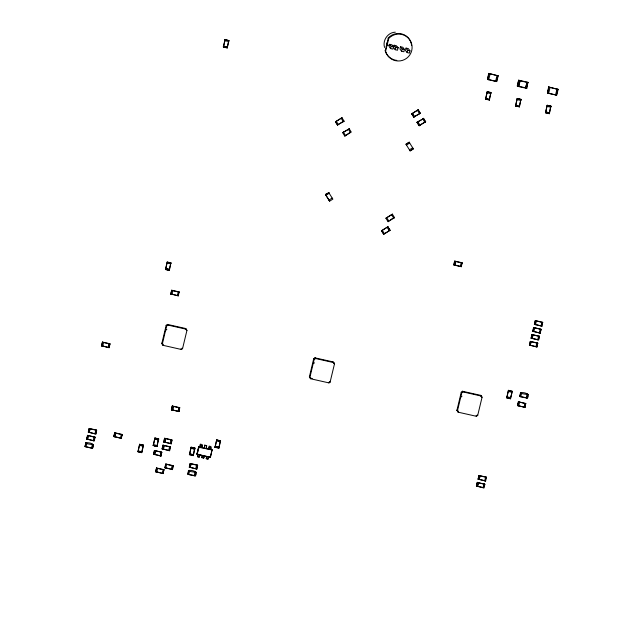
<?xml version="1.0" encoding="UTF-8"?>
<svg xmlns="http://www.w3.org/2000/svg" width="643" height="643" viewBox="0 0 643 643"><rect width="100%" height="100%" fill="white"/><g stroke="black" fill="none" stroke-linecap="round" stroke-linejoin="round"><path stroke-width="0.96" d="M200.262 446.218L200.222 445.173M180.956 348.852L181.43 349.487L162.984 345.307L162.518 344.624A0.948 0.94 -37 0 0 161.819 343.547L166.248 325.117A0.948 0.94 -37 0 0 167.341 324.41L185.385 328.444L186.269 329.216A0.948 0.94 -37 0 0 186.952 330.341L182.524 348.763A0.948 0.94 -37 0 0 181.439 349.479M309.363 376.975L313.76 358.537A0.948 0.94 -37 0 0 314.901 357.838L332.945 361.88L333.813 362.692A0.948 0.94 -37 0 0 334.513 363.769L330.084 382.199A0.948 0.94 -37 0 0 328.999 382.906L310.545 378.743L310.071 378.1A0.948 0.94 -37 0 0 309.379 376.975L309.846 377.61A0.948 0.94 -37 0 1 310.561 378.695L310.545 378.743M456.924 410.403L461.32 391.965A0.948 0.94 -37 0 0 462.462 391.265L480.506 395.308L481.374 396.12A0.948 0.94 -37 0 0 482.073 397.197L477.645 415.627A0.948 0.94 -37 0 0 476.559 416.334L458.105 412.171L457.631 411.536A0.948 0.94 -37 0 0 456.94 410.403L457.406 411.038A0.948 0.94 -37 0 1 458.121 412.123L458.121 412.123M201.926 447.528L202.015 445.374M206.459 446.467L206.652 445.639L204.747 445.141L204.587 447.576M210.824 448.927L210.775 447.359M200.319 446.427L200.077 447.11M202.047 447.006L202.063 445.591M209.088 448.412L208.838 449.095M210.808 448.991L210.824 447.576M200.174 444.956L200.254 446.129M200.23 445.052L200.367 444.144L202.207 444.562L202.087 445.43M210.848 447.415L210.968 446.547L209.128 446.129L208.991 448.452L208.983 447.158M210.896 448.983L210.751 449.594L210.8 449.047M101.57 345.749L102.454 342.068L109.832 343.74L109.141 347.678L101.57 345.749L109.141 347.678M101.763 346.006L102.454 342.068M102.687 346.215L103.563 342.526M108.225 347.469L109.101 343.78M85.76 442.714L85.077 446.652L92.455 448.324C98.893 440.367 73.519 442.641 93.331 444.643M86.644 439.024L87.52 435.343L95.092 437.264L94.216 440.953L86.644 439.024L87.585 439.265M88.292 432.112L89.168 428.431L96.546 430.095L95.855 434.041L88.292 432.112L94.939 433.832L95.791 430.119M85.077 446.652L86.017 442.794L86.709 442.955M86.837 439.282L87.769 435.424L86.893 439.105M88.485 432.369L89.168 428.431M108.739 347.397C109.993 338.089 110.371 349.02 108.048 347.244M108.948 347.421L109.832 343.74M86.001 446.861L86.877 443.18M87.753 439.49L88.638 435.801M90.261 428.865L89.232 432.353M91.531 448.115L92.415 444.434M94.167 437.055L93.267 440.712M94.248 438.831L94.843 437.184M93.139 444.385L92.053 448.05M93.958 440.873L94.899 437.015M96.546 430.095L95.855 434.041M113.811 436.444L114.687 432.755L122.066 434.427L121.374 438.373L113.811 436.444L121.374 438.373M113.996 436.701L114.687 432.755M120.458 438.164L121.334 434.475M122.066 434.427L121.125 438.293L122.001 434.604M165.452 269.393L167.204 262.022L170.893 262.858L169.334 270.486L165.452 269.393L169.334 270.486M165.645 269.65L167.204 262.022M169.141 270.229L170.459 264.699M170.676 263.775L170.893 262.858M223.306 46.923L225.066 39.553L228.948 40.646L227.188 48.016L223.306 46.923L227.075 47.558M223.499 47.18L225.066 39.553M228.313 42.229L227.188 48.016M228.755 40.388L228.538 41.313C230.323 39.786 218.773 39.44 228.948 40.646M170.789 293.915L171.665 290.226L179.043 291.898L178.352 295.844L170.789 293.915L178.352 295.844M170.982 294.173L171.665 290.226M171.898 294.381L172.782 290.692M163 345.267L162.984 345.307A0.948 0.94 -37 0 0 162.293 344.182L166.674 325.744A0.948 0.94 -37 0 0 167.815 325.045L186.269 329.216M137.899 451.619L139.652 444.241L143.534 445.334L141.773 452.704L137.899 451.619L141.814 452.447M138.084 451.868L139.652 444.241M178.312 291.946L177.412 295.603M178.392 293.722L178.979 292.075M179.043 291.898L177.958 295.563M142.899 446.917L141.822 451.555M143.14 446.025L143.341 445.077M153.179 445.358L154.931 437.979L158.62 438.815L157.061 446.451L153.179 445.358L157.061 446.451M153.372 445.615L154.931 437.979M153.508 454.175L154.384 450.486L161.763 452.158L161.071 456.104L153.508 454.175L159.038 455.429M153.701 454.432L154.633 450.566L153.757 454.255M156.868 446.194C158.13 444.506 154.81 447.536 153.251 445.157M157.302 444.345L158.62 438.815M158.427 439.772C160.396 438.365 149.297 437.875 157.664 438.872M155.654 471.665L156.538 467.975L163.917 469.647L163.226 473.586L155.654 471.665L163.226 473.586M155.847 471.914L156.538 467.975M156.128 470.821L156.571 468.98M161.031 452.206L160.131 455.863M162.068 448.83L162.944 445.141L170.323 446.813L169.639 450.759L162.068 448.83L168.546 450.317M163.716 441.918L164.592 438.229L171.97 439.9L171.287 443.839L163.716 441.918L169.246 443.172M171.4 409.655L172.276 405.966L179.654 407.638L178.971 411.584L171.4 409.655L178.971 411.584M156.771 472.123L157.648 468.442M162.261 449.087L162.944 445.141M163.909 442.175L164.592 438.229M171.593 409.912L172.276 405.966M162.542 447.986L163.201 445.221L162.47 449.111C164.608 450.365 164.383 440.109 163.161 449.264M164.809 442.352L165.516 438.438M165.709 438.695L164.64 442.127M163.185 469.695L162.285 473.352M163.917 469.647L162.824 473.312M178.931 407.686L178.031 411.343M164.865 467.678L165.749 463.989L173.128 465.661L172.437 469.607L164.865 467.678L170.403 468.932M165.058 467.935L165.749 463.989M169.591 446.861L168.715 450.55L169.39 450.671L170.323 446.813M171.311 442.665L171.753 440.825M179.654 407.638L178.722 411.504L179.598 407.815M172.437 469.607L173.128 465.661M189.388 454.529L191.14 447.158L194.829 447.994L193.27 455.622L189.388 454.529L193.27 455.622M189.581 454.786L191.14 447.158M188.528 470.363L187.844 474.309L195.223 475.981C201.661 468.016 176.278 470.29 196.099 472.292M189.299 467.139L190.175 463.45L197.554 465.122L196.871 469.068L189.299 467.139L196.871 469.068M187.844 474.309L188.72 470.62M189.492 467.397L190.175 463.45M194.395 449.835L193.487 454.697L189.605 453.612M194.829 447.994L194.805 449.168L190.923 448.083M189.621 470.805L188.769 474.518L193.181 475.306M191.268 463.892L190.224 467.348M198.759 446.877L197.007 454.255L210.374 457.286L212.069 449.827L210.374 457.286L196.943 454.167L198.695 446.797L212.134 449.907L199.057 447.319L198.695 446.797L199.081 447.496M199.057 447.319L197.007 454.255L197.763 453.026M199.434 456.2L199.306 457.093L197.465 456.675L197.594 455.783M197.698 455.766L198.39 454.569M195.159 472.058L194.106 475.515L195.223 475.981M195.247 474.799L195.906 472.034M196.678 468.811L197.554 465.122M200.118 455.469L200.23 454.987M203.895 456.892L203.686 458.081C199.587 457.109 204.321 454.914 202.079 456.763M201.846 457.663L202.039 456.843M204.619 446.009L204.747 445.141M204.57 447.641L204.522 448.187L204.603 446.162M203.815 457.197L203.686 458.081L201.781 457.583M208.195 458.186L208.067 459.078L206.226 458.66L206.355 457.768M207.038 457.036L207.15 456.554M214.947 447.206L216.699 439.836L220.581 440.921L218.829 448.3L214.947 447.206L218.708 447.841M215.333 446.515L219.046 447.375L215.333 446.515L215.019 447.006L216.868 447.424M216.675 441.01L216.667 440.093M215.14 447.464L216.699 439.836M219.954 442.513L218.829 448.3M220.195 441.62L220.388 440.672M394.207 59.871A13.567 13.415 -37 0 1 385.237 50.95L388.364 37.816A13.567 13.415 -37 0 1 411.633 45.565M385.599 51.135L388.798 38.387A13.567 13.415 -37 0 1 409.454 39.384A13.567 13.415 -37 0 1 404.664 59.502A13.567 13.415 -37 0 1 385.663 51.52L385.173 50.564M309.846 377.61L314.234 359.172A0.948 0.94 -37 0 0 315.375 358.472L333.83 362.644M389.642 44.287L389.095 46.585L390.598 48.587L392.905 49.109L393.46 46.81L391.949 44.809L389.642 44.287L391.153 46.288L393.46 46.81M390.598 48.587L391.153 46.288M394.095 45.227L393.548 47.526L395.188 49.704L397.495 50.226L398.041 47.928L396.401 45.749L394.095 45.227L395.734 47.405L398.041 47.928M395.188 49.704L395.734 47.405M400.501 46.746L399.954 49.045L401.586 51.223L403.892 51.745L404.447 49.447L402.807 47.269L400.501 46.746L402.14 48.924L404.447 49.447M401.586 51.223L402.14 48.924M406.03 48.096L405.484 50.403L407.123 52.581L409.43 53.104L409.977 50.797L408.337 48.619L406.03 48.096L407.67 50.275L409.977 50.797M407.123 52.581L407.67 50.275M488.672 73.415L487.555 79.507L496.798 81.597L498.164 75.85L488.672 73.415L498.164 75.85M487.555 79.507L488.929 73.752M487.82 79.531L488.985 73.519M488.712 79.764L490.087 74.017M485.489 99.038L487.249 91.66L490.939 92.496L489.371 100.131L485.489 99.038L489.259 99.673L485.714 99.03M485.682 99.295L487.249 91.66M489.62 98.025L490.713 93.42M489.259 99.673L489.419 98.982L489.371 100.131M497.015 75.585L495.616 81.299M497.907 75.504L496.484 81.492L488.487 79.467M453.781 264.771L454.665 261.082L462.044 262.754L461.352 266.7L453.974 265.029L454.898 265.238L455.582 261.291M453.974 265.029L454.665 261.082M454.874 265.205L455.758 261.516M461.288 262.77L460.243 266.234M461.385 265.519L462.044 262.754M517.277 85.953L518.644 80.198L527.887 82.296L526.77 88.388L517.535 86.299L517.277 85.953L518.459 86.25L517.591 86.058L518.957 80.303M517.535 86.299L518.644 80.198M515.461 105.83L517.221 98.451L520.91 99.287L519.343 106.915L515.461 105.83L519.375 106.658L519.544 105.966L515.879 105.163M515.654 106.079L517.221 98.451M520.91 99.287L519.343 106.915M520.878 99.544L520.886 100.469L517.197 99.633M527.887 82.296L526.456 88.284L525.387 87.826L526.77 88.388M457.406 411.038L461.795 392.6L461.264 392.31A1.334 1.318 -37 0 0 461.923 392.254M548.616 86.99L547.506 93.082L556.742 95.18L558.116 89.425L548.616 86.99L558.116 89.425M547.506 93.082L548.937 87.094L547.764 93.114L556.428 95.076L557.859 89.088M548.656 93.348L550.03 87.593M545.441 112.621L547.193 105.243L550.882 106.079L549.315 113.707L545.441 112.621L549.202 113.248L545.666 112.613M545.626 112.871L547.193 105.243M550.44 107.92L549.315 113.707M550.681 107.027L550.882 106.079M557.143 90.976L557.794 89.321M476.399 486.036L477.283 482.354L484.854 484.275L483.97 487.965L476.399 486.036L477.347 486.277M478.046 479.123L478.931 475.442L486.309 477.114L485.618 481.052L478.046 479.123L483.584 480.377M476.592 486.293L477.283 482.354M478.239 479.381L478.931 475.442M483.054 487.756L483.93 484.066M484.693 480.843L485.578 477.154M483.793 486.767L484.597 484.195M484.661 484.026L483.568 487.683M486.309 477.114L485.216 480.771M506.684 397.695L508.436 390.325L512.125 391.161L510.566 398.789L506.684 397.695L510.566 398.789M506.877 397.953L508.436 390.325M510.373 398.531L512.101 392.334L508.388 391.474M529.43 345.05L530.306 341.361L537.685 343.032L537.001 346.979L529.43 345.05L537.001 346.979M531.078 338.138L531.954 334.448L539.525 336.377L538.649 340.067L531.078 338.138L532.018 338.379M532.725 331.225L533.602 327.536L540.98 329.208L540.297 333.154L532.725 331.225L540.297 333.154M534.373 324.313L535.249 320.624L542.628 322.296L541.945 326.242L534.373 324.313L539.903 325.567M529.623 345.307L530.306 341.361M531.271 338.395L531.954 334.448M532.918 331.483L533.859 327.617L532.975 331.306M534.566 324.57L535.498 320.704L534.622 324.394M532.195 338.604L533.071 334.915M533.843 331.692L534.719 328.002M517.462 405.484L518.338 401.795L525.717 403.466L525.034 407.413L517.462 405.484L525.034 407.413M520.541 392.576L519.849 396.522L527.228 398.194C533.674 390.237 508.291 392.503 528.112 394.505M517.655 405.741C517.977 400.259 520.806 401.152 518.555 405.918M519.849 396.522L520.79 392.664L521.481 392.817M518.74 402.076L517.719 405.564L518.411 405.717M520.774 396.731L521.65 393.042M536.937 343.057L535.884 346.513M538.601 336.168L537.701 339.825M540.249 329.256L539.348 332.913M541.02 326.033L541.896 322.344M538.464 338.861L539.276 336.297M536.809 346.722L537.685 343.032M539.332 336.12L538.247 339.785M540.98 329.208L540.04 333.074L540.924 329.385M542.628 322.296L541.543 325.961M527.051 396.988L527.71 394.223L526.995 394.038M525.508 403.442L524.784 407.332L523.916 406.947M527.919 394.247L526.826 397.913M197.65 455.887L197.851 455.067M199.499 456.305L200.045 455.421M206.411 457.872L206.612 457.052M206.62 457.06L206.974 456.924M208.718 457.687L208.927 456.884L208.846 457.575M162.84 344.72L162.864 344.648A1.334 1.318 -37 0 0 162.671 343.692M333.339 362.057L332.921 361.945A1.334 1.318 -37 0 0 332.905 362.274M457.961 411.576L457.985 411.504A1.334 1.318 -37 0 0 457.792 410.547M208.806 457.406L208.3 458.17M206.933 457.101L206.459 457.752M186.366 330.036L186.486 329.706A0.948 0.94 -37 0 1 185.779 328.621L185.369 328.517A1.334 1.318 -37 0 0 185.345 328.846M333.412 362.628A0.948 0.94 -37 0 0 334.038 363.134L333.926 363.464A1.334 1.318 -37 0 1 333.46 363.255M481.486 396.892L481.607 396.562A0.948 0.94 -37 0 1 480.892 395.485L480.482 395.373A1.334 1.318 -37 0 0 480.466 395.702M204.337 456.699L204.546 455.887L203.919 457.181M335.485 121.8L341.947 117.765L335.485 121.8L337.471 124.999L344.126 121.222L341.947 117.765M337.471 124.999L342.317 121.977M342.623 132.643L349.278 128.865L342.623 132.643L344.801 136.099L351.263 132.064L349.085 128.616M349.454 132.82L344.801 136.099M411.745 113.819L418.207 109.784L411.745 113.819L413.738 117.018L420.385 113.24L418.207 109.784M413.738 117.018L420.385 113.24M417.018 122.299L423.673 118.521L417.018 122.299L419.196 125.755L425.658 121.72L423.48 118.264M417.243 122.202L417.998 122.025L420.008 125.248L419.381 125.594L417.243 122.202L417.821 121.792M422.692 118.802L423.448 118.617L422.837 118.995L424.846 122.226L425.433 121.816L423.295 118.425M419.003 125.498L425.658 121.72M419.831 125.023L419.381 125.594M424.677 121.993L425.433 121.816M325.454 194.491L328.878 192.731L325.454 194.491L329.626 201.146L332.857 199.129L328.686 192.482M405.958 144.249L409.189 142.232L405.958 144.249L410.121 150.896L413.353 148.879L409.189 142.232M385.904 218.226L392.367 214.191L385.904 218.226L388.083 221.674L394.545 217.647L392.367 214.191M390.317 219.906L392.736 218.395M381.444 230.813L387.906 226.778L381.444 230.813L383.622 234.269L390.084 230.234L387.906 226.778M395.324 32.182C387.866 32.351 382.32 40.396 384.562 47.453M387.086 44.922L389.963 45.573M392.849 46.224L394.77 46.658M396.691 47.092L398.612 47.534M518.901 80.544L528.144 82.642M519.295 86.411L524.495 87.593M491.131 92.753L487.217 91.925L490.906 92.761M517.414 98.709L521.103 99.544M551.075 106.336L547.161 105.5L550.85 106.336M521.023 99.745L517.189 98.709M487.217 92.841L490.906 93.677M547.169 106.425L550.834 107.228M485.899 98.371L489.588 99.207M545.851 111.954L549.516 112.758M517.382 106.047L515.686 105.822M225.034 40.734L228.707 41.538M454.858 261.339L462.237 263.011M455.63 265.189L461.352 266.7M542.821 322.553L535.249 320.624M540.851 325.8L541.945 326.242M541.173 329.465L533.602 327.536M532.147 334.706L539.525 336.377M532.918 338.556L537.556 339.633M530.499 341.618L537.878 343.29M167.397 262.272L171.086 263.108M167.156 263.164L170.7 263.807M165.838 268.702L169.527 269.538M171.858 290.483L179.236 292.155M508.629 390.582L512.318 391.418M525.194 397.519L520.058 396.546L520.79 392.664M526.135 397.76L527.228 398.194M525.661 403.643L524.969 403.482L524.093 407.172M525.91 403.724L518.338 401.795M462.462 391.257L462.936 391.892L481.382 396.072M312.265 378.566L310.424 378.076A1.334 1.318 -37 0 0 310.44 377.746M102.647 342.317L110.025 343.989M172.469 406.223L179.847 407.895M479.123 475.691L486.494 477.363M484.509 480.586L485.618 481.052M477.476 482.604L484.854 484.275M478.247 486.454L482.877 487.531M216.892 440.085L220.581 440.921M216.82 440.294L220.356 440.929M216.651 440.985L220.364 441.845M164.785 438.486L172.163 440.158M155.124 438.237L158.813 439.073M191.333 447.415L195.022 448.251M191.092 448.308L194.781 449.144M114.88 433.012L122.258 434.684M89.361 428.68L96.739 430.352M163.137 445.398L170.516 447.07M157.278 445.527L153.589 444.691M197.465 456.675L199.306 457.093M139.844 444.498L143.534 445.334M139.627 445.422L143.293 446.226M95.092 437.264L87.52 435.343M161.956 452.415L154.384 450.486M88.485 439.442L93.814 440.672M159.978 455.662L161.071 456.104M140.737 452.037L138.124 451.611M190.368 463.707L197.747 465.379M92.238 444.2L93.082 444.562M165.942 464.246L173.321 465.918M172.244 469.35L171.327 469.141L172.203 465.452M156.731 468.233L164.11 469.904M461.795 392.6L461.843 392.616A0.948 0.94 -37 0 0 462.936 391.9M314.234 359.172L313.704 358.882A1.334 1.318 -37 0 0 315.231 357.878M166.674 325.744L166.143 325.446A1.334 1.318 -37 0 0 166.802 325.398M460.79 396.835L460.838 396.852A0.948 0.94 -37 0 0 461.931 396.136M313.229 363.408L313.278 363.424A0.948 0.94 -37 0 0 314.371 362.708M165.669 329.98L165.717 329.988A0.948 0.94 -37 0 0 166.81 329.28M556.959 89.168L555.56 94.883M388.139 38.138L388.565 38.709M418.175 110.138L420.016 113.136M417.572 110.516L419.582 113.747M412.726 113.546L414.735 116.769M412.123 113.924L413.955 116.922M409.687 143.027L406.456 145.045M412.661 147.826L409.438 149.843M413.353 148.879L410.121 150.896M536.366 321.09L535.466 324.747M532.211 334.529L531.327 338.218M531.231 341.57L530.354 345.259M344.126 121.222L343.322 121.728L341.312 118.497M350.266 132.313L348.45 129.347M336.297 121.294L338.282 124.493M343.434 132.145L345.42 135.335M394.545 217.647L393.733 218.146L391.555 214.698M527.188 394.296L526.287 397.953M388.083 221.674L388.894 221.168L386.885 217.945M387.721 226.939L389.859 230.331L388.219 227.735M390.084 230.234L383.622 234.269M387.271 227.509L389.256 230.708M510.59 397.615L506.901 396.779M382.448 230.564L384.41 233.731M381.821 230.917L383.654 233.915M329.184 193.278L325.953 195.295M481.607 396.562L482.089 397.197M332.166 198.076L328.935 200.094M477.219 415L477.693 415.635M476.077 415.716L476.551 416.351M334.047 363.134L334.529 363.769M314.901 357.829L315.375 358.464M329.658 381.572L330.132 382.207M328.517 382.28L328.991 382.923M169.382 269.337L165.669 268.469M171.914 290.306L171.038 293.996M186.486 329.706L186.968 330.341M167.341 324.402L167.815 325.036M182.098 348.144L182.572 348.779M161.811 343.547L162.285 344.182M206.652 445.639L206.371 448.605L206.443 446.58M208.067 459.078L206.226 458.66M196.629 464.913L195.753 468.602M102.703 342.148L101.827 345.83L102.494 345.958M171.046 439.691L170.17 443.381L171.287 443.839M161.554 452.133L160.678 455.823M166.666 464.198L165.79 467.887M156.788 468.056L155.911 471.745M141.974 451.756L138.309 450.952M114.936 432.835L114.06 436.525M92.455 448.324L85.832 446.636M86.017 442.794L85.141 446.483M411.938 114.076L413.931 117.275M417.211 122.556L419.196 125.755M335.678 122.057L337.663 125.256M325.647 194.749L329.626 201.146M167.678 324.45A1.334 1.318 -37 0 1 167.236 325.149M161.875 343.129A1.334 1.318 -37 0 1 162.325 343.338M185.65 329.602A1.334 1.318 -37 0 1 185.473 329.329M462.791 391.306A1.334 1.318 -37 0 1 462.357 392.005M456.996 409.993A1.334 1.318 -37 0 1 457.446 410.194M386.339 46.65A11.896 11.767 -37 0 1 387.416 42.149M396.795 60.37A13.567 13.415 -37 0 1 395.051 60.096M115.78 433.197L114.92 436.91L115.78 433.197M155.477 450.92L154.617 454.641L155.502 450.952M172.533 406.046L171.802 409.937L172.533 406.046M173.369 406.408L172.517 410.121L173.393 406.432M520.026 80.769L518.684 86.556L520.058 80.809M526.955 82.336L525.612 88.131L526.987 82.376M477.532 482.435L476.801 486.317L477.532 482.435M479.18 475.523L478.448 479.405L479.18 475.523M478.376 482.789L477.516 486.502L478.376 482.789M480.024 475.876L479.164 479.59L480.04 475.9M227.389 47.068L223.7 46.232L227.389 47.068M158.572 439.965L154.883 439.129L158.572 439.965M143.309 445.334L139.619 444.498L143.309 445.334"/></g></svg>
